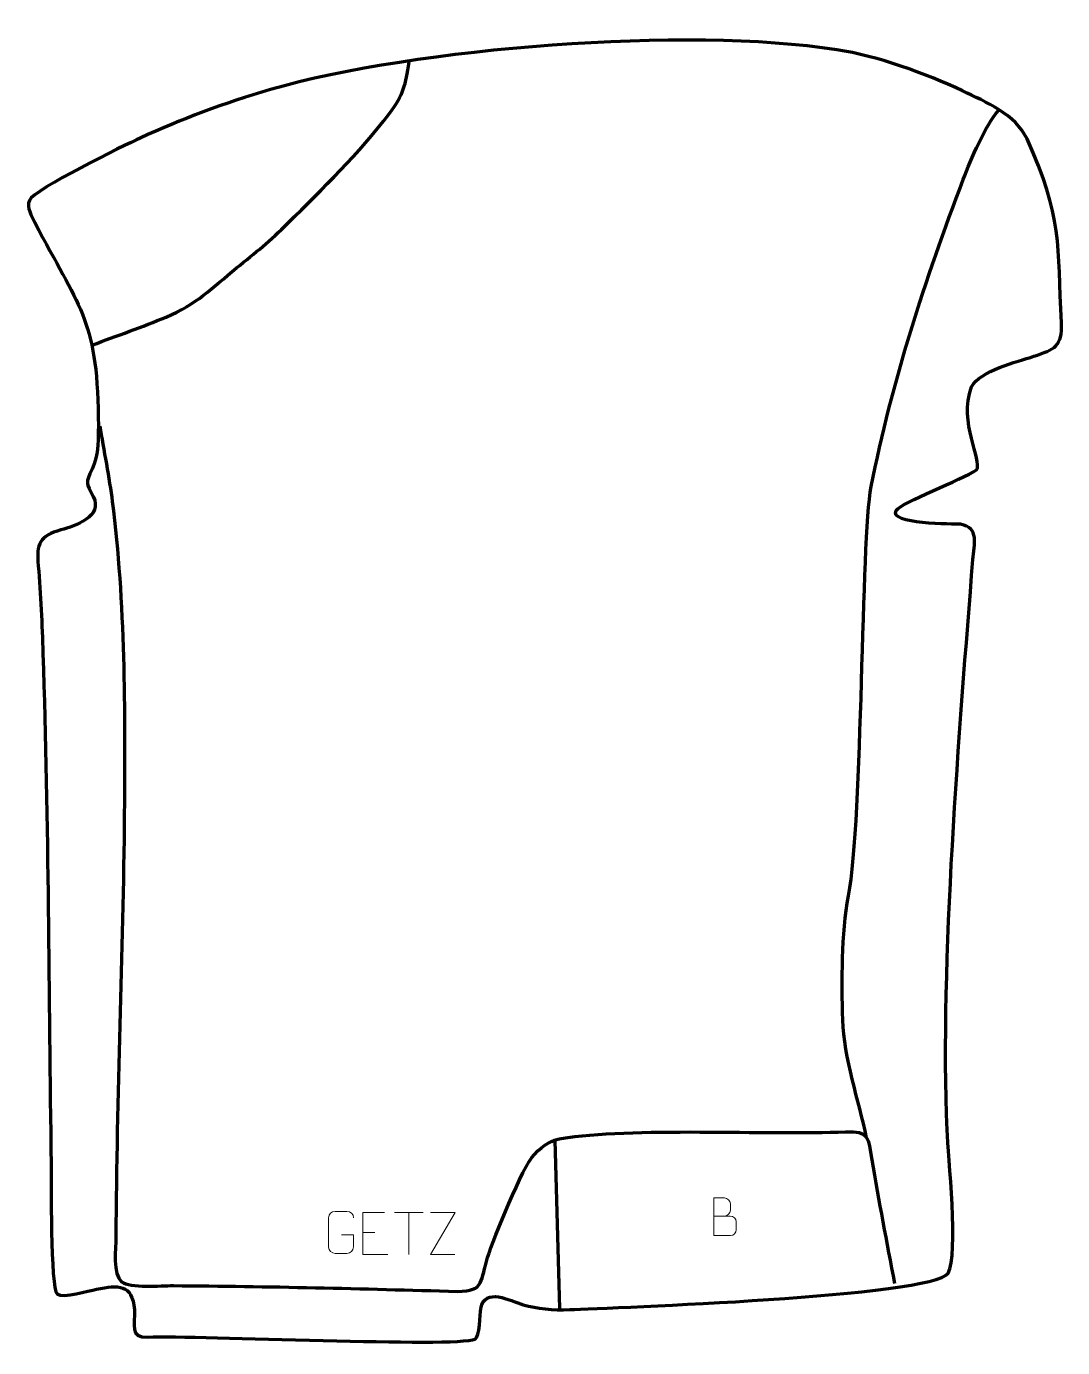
# Model space of a CAD drawing. Header units: millimetres. Extents: x -557 to 58, y -90 to 693.
import ezdxf

# ---------------------------------------------------------------- set-up
doc = ezdxf.new("R2010")
doc.units = ezdxf.units.MM
doc.header["$MEASUREMENT"] = 0
doc.layers.add('layer 2', color=7, linetype='Continuous')
doc.layers.add('layer 3', color=7, linetype='Continuous')

msp = doc.modelspace()

# ---------------------------------------------------------------- linework, layer by layer
at = {"layer": 'layer 2', "color": 140, "lineweight": 158}
for points, knots in [([(-517.6326, 504.2528), (-503.2447, 509.7239), (-487.7715, 515.0709), (-473.6679, 520.8934), (-473.6679, 520.8934), (-456.0766, 528.1558), (-446.2534, 538.2747), (-431.9396, 549.9558), (-431.9396, 549.9558), (-420.4828, 559.2108), (-412.0513, 566.024), (-401.4994, 576.5303), (-401.4994, 576.5303), (-380.1962, 597.6268), (-359.6475, 617.367), (-341.4249, 641.4186), (-341.4249, 641.4186), (-332.6579, 652.99), (-331.8603, 658.4679), (-329.579, 672.0366)], [0, 0, 0, 0, 0.16666667, 0.16666667, 0.16666667, 0.16666667, 0.33333333, 0.33333333, 0.33333333, 0.33333333, 0.5, 0.5, 0.5, 0.5, 0.66666667, 0.66666667, 0.66666667, 0.66666667, 1, 1, 1, 1]), ([(-58.2613, 34.3165), (-62.7721, 56.2467), (-71.7573, 81.8084), (-72.3779, 104.1049), (-72.3779, 104.1049), (-72.9555, 127.3333), (-73.2495, 154.7807), (-68.9125, 177.7258), (-68.9125, 177.7258), (-60.23, 223.6599), (-61.6305, 388.9049), (-55.452, 420.3093), (-55.452, 420.3093), (-43.2635, 482.2613), (-23.448, 543.5928), (-0.8762, 602.3863), (-0.8762, 602.3863), (3.9535, 614.9116), (11.6126, 633.5714), (20.3561, 643.7854)], [0, 0, 0, 0, 0.16666667, 0.16666667, 0.16666667, 0.16666667, 0.33333333, 0.33333333, 0.33333333, 0.33333333, 0.5, 0.5, 0.5, 0.5, 0.66666667, 0.66666667, 0.66666667, 0.66666667, 1, 1, 1, 1]), ([(-513.0896, 456.1447), (-510.9117, 442.8523), (-507.4333, 424.7557), (-505.7171, 411.5446), (-505.7171, 411.5446), (-498.1157, 352.4224), (-498.0111, 286.4231), (-498.5733, 226.7481), (-498.5733, 226.7481), (-499.3631, 142.9169), (-503.1499, 59.1517), (-503.6082, -24.6484), (-503.6082, -24.6484), (-503.6431, -31.0141), (-505.5825, -47.0115), (-500.2113, -51.0958), (-500.2113, -51.0958), (-495.1256, -54.9631), (-476.7092, -53.3597), (-469.4759, -53.3987), (-469.4759, -53.3987), (-413.3411, -53.7002), (-357.1194, -55.2425), (-301.0036, -56.7882), (-301.0036, -56.7882), (-284.3091, -56.8105), (-287.4323, -50.0982), (-283.0354, -36.6464), (-283.0354, -36.6464), (-279.3312, -25.3139), (-262.2591, 17.1312), (-255.3251, 24.4129), (-255.3251, 24.4129), (-249.4232, 30.611), (-244.6909, 32.9701), (-239.3734, 33.8543), (-239.3734, 33.8543), (-198.5772, 40.6375), (-117.0638, 35.9748), (-70.6451, 37.8288), (-70.6451, 37.8288), (-56.8646, 38.3792), (-57.3606, 34.5921), (-55.1336, 21.2569), (-55.1336, 21.2569), (-51.0271, -3.3334), (-46.2982, -27.6406), (-41.6683, -52.1297)], [0, 0, 0, 0, 0.07692308, 0.07692308, 0.07692308, 0.07692308, 0.15384615, 0.15384615, 0.15384615, 0.15384615, 0.23076923, 0.23076923, 0.23076923, 0.23076923, 0.30769231, 0.30769231, 0.30769231, 0.30769231, 0.38461538, 0.38461538, 0.38461538, 0.38461538, 0.46153846, 0.46153846, 0.46153846, 0.46153846, 0.53846154, 0.53846154, 0.53846154, 0.53846154, 0.61538462, 0.61538462, 0.61538462, 0.61538462, 0.69230769, 0.69230769, 0.69230769, 0.69230769, 0.76923077, 0.76923077, 0.76923077, 0.76923077, 0.84615385, 0.84615385, 0.84615385, 0.84615385, 1, 1, 1, 1])]:
    msp.add_open_spline(points, degree=3, knots=knots, dxfattribs=at)
msp.add_open_spline([(-243.2434, 32.8899), (-243.2434, 32.8899), (-240.3105, -66.878), (-240.3105, -66.878)], degree=3, dxfattribs=at)
at = {"layer": 'layer 3', "color": 242, "lineweight": 158}
msp.add_open_spline([(-411.8785, 655.7327), (-325.2079, 680.6713), (-164.9789, 693.1809), (-75.973, 679.3507), (-75.973, 679.3507), (-51.1671, 675.4961), (-23.9504, 665.5857), (-1.2563, 654.8997), (-1.2563, 654.8997), (12.5412, 648.4222), (30.1382, 641.039), (36.9362, 626.4426), (36.9362, 626.4426), (58.0479, 580.4973), (55.1008, 563.577), (57.3619, 517.3549), (57.3619, 517.3549), (58.035, 503.598), (53.2838, 501.6519), (40.9394, 497.6112), (40.9394, 497.6112), (30.9319, 494.3991), (8.9669, 489.0947), (4.0104, 479.4584), (4.0104, 479.4584), (-3.8303, 458.0289), (10.6599, 436.2661), (7.0342, 430.2516), (7.0342, 430.2516), (-1.6468, 424.4956), (-37.7033, 410.8838), (-40.6291, 406.1847), (-40.6291, 406.1847), (-45.8697, 397.7674), (-6.3306, 398.3365), (-2.5233, 398.0146), (-2.5233, 398.0146), (8.958, 396.007), (5.5413, 386.1773), (4.8345, 377.1794), (4.8345, 377.1794), (-2.9961, 277.4916), (-14.7275, 137.5643), (-10.4532, 38.8536), (-10.4532, 38.8536), (-9.8003, 23.7743), (-3.5183, -35.5341), (-9.9076, -45.9167), (-9.9076, -45.9167), (-18.663, -60.1447), (-210.3745, -66.4483), (-234.2983, -67.6124), (-234.2983, -67.6124), (-244.686, -68.1178), (-253.5268, -67.0044), (-261.9164, -64.7913), (-261.9164, -64.7913), (-269.7965, -62.1945), (-284.8244, -54.0977), (-287.0186, -66.9614), (-287.0186, -66.9614), (-287.622, -70.4984), (-287.7087, -83.8934), (-290.4992, -85.0924), (-290.4992, -85.0924), (-302.1919, -90.1161), (-454.5576, -82.6856), (-484.6164, -83.8568), (-484.6164, -83.8568), (-495.6991, -84.4258), (-492.1593, -76.5767), (-492.5888, -67.6414), (-492.5888, -67.6414), (-493.8969, -52.1786), (-501.9845, -53.0249), (-515.0207, -55.4825), (-515.0207, -55.4825), (-519.8539, -56.3937), (-534.9124, -61.104), (-538.3919, -58.295), (-538.3919, -58.295), (-542.523, -54.9602), (-541.8653, 10.3421), (-541.9852, 18.5306), (-541.9852, 18.5306), (-543.5046, 119.2546), (-543.4549, 220.6329), (-546.8636, 321.2472), (-546.8636, 321.2472), (-547.4453, 338.4177), (-548.0183, 356.3443), (-549.6567, 373.4368), (-549.6567, 373.4368), (-550.9457, 386.6163), (-548.6133, 391.1115), (-536.1369, 394.6854), (-536.1369, 394.6854), (-527.6228, 397.1244), (-511.0856, 402.4961), (-516.9999, 414.4806), (-516.9999, 414.4806), (-521.1289, 422.8475), (-521.799, 421.9306), (-517.6444, 430.7175), (-517.6444, 430.7175), (-513.8097, 438.8277), (-513.8703, 449.4219), (-514.0186, 461.1544), (-514.0186, 461.1544), (-514.772, 520.7407), (-525.8592, 526.8702), (-551.6826, 576.966), (-551.6826, 576.966), (-553.7114, 580.9019), (-556.6513, 585.7353), (-554.8631, 589.9854), (-554.8631, 589.9854), (-551.9903, 596.813), (-498.4503, 622.6637), (-489.1833, 626.9212), (-489.1833, 626.9212), (-464.6424, 638.1961), (-439.79, 647.7015), (-411.8785, 655.7327)], degree=3, knots=[0, 0, 0, 0, 0.03125, 0.03125, 0.03125, 0.03125, 0.0625, 0.0625, 0.0625, 0.0625, 0.09375, 0.09375, 0.09375, 0.09375, 0.125, 0.125, 0.125, 0.125, 0.15625, 0.15625, 0.15625, 0.15625, 0.1875, 0.1875, 0.1875, 0.1875, 0.21875, 0.21875, 0.21875, 0.21875, 0.25, 0.25, 0.25, 0.25, 0.28125, 0.28125, 0.28125, 0.28125, 0.3125, 0.3125, 0.3125, 0.3125, 0.34375, 0.34375, 0.34375, 0.34375, 0.375, 0.375, 0.375, 0.375, 0.40625, 0.40625, 0.40625, 0.40625, 0.4375, 0.4375, 0.4375, 0.4375, 0.46875, 0.46875, 0.46875, 0.46875, 0.5, 0.5, 0.5, 0.5, 0.53125, 0.53125, 0.53125, 0.53125, 0.5625, 0.5625, 0.5625, 0.5625, 0.59375, 0.59375, 0.59375, 0.59375, 0.625, 0.625, 0.625, 0.625, 0.65625, 0.65625, 0.65625, 0.65625, 0.6875, 0.6875, 0.6875, 0.6875, 0.71875, 0.71875, 0.71875, 0.71875, 0.75, 0.75, 0.75, 0.75, 0.78125, 0.78125, 0.78125, 0.78125, 0.8125, 0.8125, 0.8125, 0.8125, 0.84375, 0.84375, 0.84375, 0.84375, 0.875, 0.875, 0.875, 0.875, 0.90625, 0.90625, 0.90625, 0.90625, 0.9375, 0.9375, 0.9375, 0.9375, 1, 1, 1, 1], dxfattribs=at)
at = {"layer": 'layer 3', "color": 250, "lineweight": 9}
for points, knots in [([(-148.8607, -12.1344), (-145.6017, -12.134), (-142.3423, -12.134), (-139.0826, -12.1344), (-139.0826, -12.1344), (-137.3133, -12.1499), (-135.5904, -13.7049), (-135.5904, -15.5407), (-135.5904, -15.5407), (-135.5907, -16.5515), (-135.5907, -19.2828), (-135.5904, -20.2939), (-135.5904, -20.2939), (-135.5745, -21.958), (-136.9558, -23.7618), (-139.0352, -23.7466), (-139.0352, -23.7466), (-142.2952, -23.7463), (-145.5549, -23.7463), (-148.8142, -23.7466), (-148.8142, -23.7466), (-148.8142, -16.2962), (-148.8142, -8.8461), (-148.8142, -1.3963), (-148.8142, -1.3963), (-146.6881, -1.3963), (-144.5617, -1.3963), (-142.4352, -1.3963), (-142.4352, -1.3963), (-140.9297, -1.3805), (-139.0517, -3.0917), (-139.0358, -4.8494), (-139.0358, -4.8494), (-139.0362, -6.7), (-139.0362, -6.8307), (-139.0358, -8.6816), (-139.0358, -8.6816), (-139.0204, -10.5322), (-140.6813, -12.1499), (-142.4817, -12.1344)], [0, 0, 0, 0, 0.09090909, 0.09090909, 0.09090909, 0.09090909, 0.18181818, 0.18181818, 0.18181818, 0.18181818, 0.27272727, 0.27272727, 0.27272727, 0.27272727, 0.36363636, 0.36363636, 0.36363636, 0.36363636, 0.45454545, 0.45454545, 0.45454545, 0.45454545, 0.54545455, 0.54545455, 0.54545455, 0.54545455, 0.63636364, 0.63636364, 0.63636364, 0.63636364, 0.72727273, 0.72727273, 0.72727273, 0.72727273, 0.81818182, 0.81818182, 0.81818182, 0.81818182, 1, 1, 1, 1]), ([(-369.714, -23.3083), (-369.714, -23.3083), (-362.5459, -23.3083), (-362.5459, -23.3083), (-362.5459, -23.3083), (-362.5459, -23.3083), (-362.5459, -30.4764), (-362.5459, -30.4764), (-362.5459, -30.4764), (-362.6856, -32.7998), (-364.3628, -34.2794), (-366.5106, -34.2902), (-366.5106, -34.2902), (-368.8424, -34.2898), (-371.1744, -34.2898), (-373.5059, -34.2902), (-373.5059, -34.2902), (-375.4308, -34.3956), (-377.403, -32.5111), (-377.3918, -30.4938), (-377.3918, -30.4938), (-377.3914, -24.7237), (-377.3914, -18.954), (-377.3918, -13.1847), (-377.3918, -13.1847), (-377.3876, -11.0466), (-375.6408, -9.3274), (-373.4885, -9.3408), (-373.4885, -9.3408), (-371.1628, -9.3408), (-368.8367, -9.3408), (-366.5106, -9.3408), (-366.5106, -9.3408), (-364.5639, -9.3054), (-362.5725, -10.7969), (-362.5459, -13.2346)], [0, 0, 0, 0, 0.1, 0.1, 0.1, 0.1, 0.2, 0.2, 0.2, 0.2, 0.3, 0.3, 0.3, 0.3, 0.4, 0.4, 0.4, 0.4, 0.5, 0.5, 0.5, 0.5, 0.6, 0.6, 0.6, 0.6, 0.7, 0.7, 0.7, 0.7, 0.8, 0.8, 0.8, 0.8, 1, 1, 1, 1]), ([(-344.2631, -9.9376), (-344.2631, -9.9376), (-357.137, -9.9376), (-357.137, -9.9376), (-357.137, -9.9376), (-357.137, -9.9376), (-357.137, -34.8912), (-357.137, -34.8912), (-357.137, -34.8912), (-357.137, -34.8912), (-342.2712, -34.8912), (-342.2712, -34.8912)], [0, 0, 0, 0, 0.25, 0.25, 0.25, 0.25, 0.5, 0.5, 0.5, 0.5, 1, 1, 1, 1]), ([(-302.4067, -34.8931), (-302.4067, -34.8931), (-317.0257, -34.8931), (-317.0257, -34.8931), (-317.0257, -34.8931), (-317.0257, -34.8931), (-302.3824, -9.9357), (-302.3824, -9.9357), (-302.3824, -9.9357), (-302.3824, -9.9357), (-317.0257, -9.9357), (-317.0257, -9.9357)], [0, 0, 0, 0, 0.25, 0.25, 0.25, 0.25, 0.5, 0.5, 0.5, 0.5, 1, 1, 1, 1])]:
    msp.add_open_spline(points, degree=3, knots=knots, dxfattribs=at)
for points in [[(-338.1977, -9.9611), (-338.1977, -9.9611), (-321.2105, -9.9611), (-321.2105, -9.9611)], [(-329.7039, -34.8911), (-329.7039, -34.8911), (-329.7039, -9.9376), (-329.7039, -9.9376)], [(-357.137, -21.8173), (-357.137, -21.8173), (-349.9689, -21.8173), (-349.9689, -21.8173)]]:
    msp.add_open_spline(points, degree=3, dxfattribs=at)

doc.saveas('drawing.dxf')
